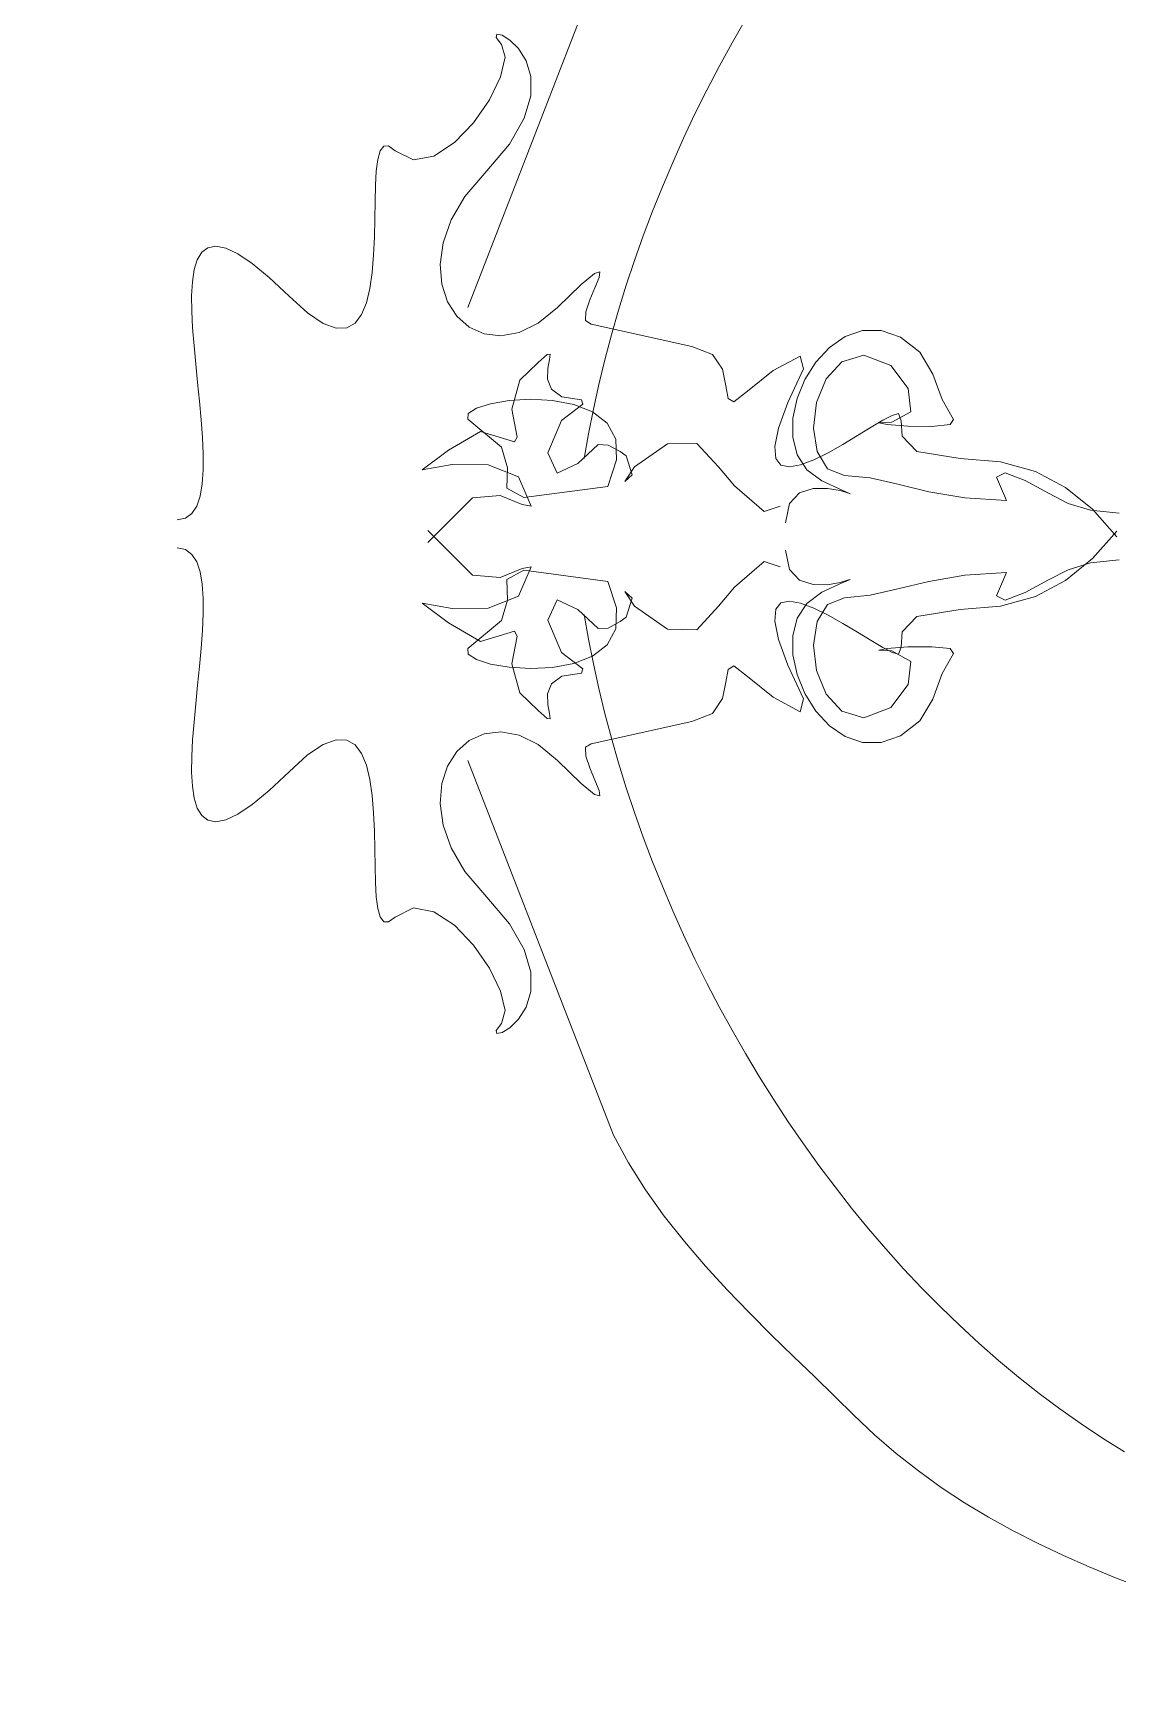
# Model space of a CAD drawing. Header units: centimetres. Extents: x -377343 to 693706, y 194584 to 813780.
# Drawn here: x 199228.9 to 199272.6, y 498018.2 to 498084.9 of the extents above; entities that cross this region are included whole.
import ezdxf

# ---------------------------------------------------------------- set-up
doc = ezdxf.new("R2010")
doc.units = ezdxf.units.CM
doc.layers.add('PIPA', color=11, linetype='Continuous')
doc.layers.add('TEXT', color=7, linetype='Continuous')

msp = doc.modelspace()

# ---------------------------------------------------------------- linework, layer by layer
at = {"layer": 'PIPA', "lineweight": 35, "extrusion": (0, 0.816497, 0.57735), "elevation": 193451.324}
msp.add_lwpolyline([(-421704.212, -325591.681), (-159560.265, -63447.734), (377343.333, -600351.331), (-158232.47, -1135927.133), (-693706.405, -600453.199), (-454216.825, -360963.619)], dxfattribs=at)
at = {"layer": 'TEXT', "color": 2, "linetype": 'Continuous', "lineweight": 13}
for p, q in [((199252.306, 498088.911), (199246.451, 498073.822)), ((199247.615, 498084.815), (199247.583, 498084.693)), ((199247.825, 498084.777), (199247.615, 498084.815)), ((199257.083, 498084.472), (199257.62, 498085.408)), ((199257.083, 498084.472), (199257.62, 498085.408)), ((199247.583, 498084.693), (199247.802, 498084.407)), ((199247.802, 498084.407), (199247.951, 498083.891)), ((199248.139, 498084.584), (199247.825, 498084.777)), ((199248.485, 498084.24), (199248.139, 498084.584)), ((199248.789, 498083.749), (199248.485, 498084.24)), ((199256.566, 498083.525), (199257.083, 498084.472)), ((199256.566, 498083.525), (199257.083, 498084.472)), ((199247.951, 498083.891), (199247.767, 498083.105)), ((199248.978, 498083.115), (199248.789, 498083.749)), ((199256.068, 498082.57), (199256.566, 498083.525)), ((199256.068, 498082.57), (199256.566, 498083.525)), ((199247.767, 498083.105), (199247.319, 498082.182)), ((199248.98, 498082.341), (199248.978, 498083.115)), ((199247.319, 498082.182), (199246.676, 498081.254)), ((199248.72, 498081.433), (199248.98, 498082.341)), ((199255.59, 498081.607), (199256.068, 498082.57)), ((199255.59, 498081.607), (199256.068, 498082.57)), ((199255.132, 498080.637), (199255.59, 498081.607)), ((199255.132, 498080.637), (199255.59, 498081.607)), ((199246.676, 498081.254), (199245.906, 498080.453)), ((199248.127, 498080.394), (199248.72, 498081.433)), ((199243.057, 498080.311), (199242.914, 498080.121)), ((199243.256, 498080.321), (199243.057, 498080.311)), ((199243.523, 498080.128), (199243.256, 498080.321)), ((199245.906, 498080.453), (199245.078, 498079.91)), ((199247.127, 498079.227), (199248.127, 498080.394)), ((199254.694, 498079.66), (199255.132, 498080.637)), ((199254.694, 498079.66), (199255.132, 498080.637)), ((199242.819, 498079.779), (199242.76, 498079.308)), ((199242.914, 498080.121), (199242.819, 498079.779)), ((199244.261, 498079.758), (199243.523, 498080.128)), ((199245.078, 498079.91), (199244.261, 498079.758)), ((199254.278, 498078.678), (199254.694, 498079.66)), ((199254.278, 498078.678), (199254.694, 498079.66)), ((199242.76, 498079.308), (199242.727, 498078.736)), ((199246.323, 498078.284), (199247.127, 498079.227)), ((199242.727, 498078.736), (199242.709, 498078.086)), ((199245.771, 498077.34), (199246.323, 498078.284)), ((199253.882, 498077.691), (199254.278, 498078.678)), ((199253.882, 498077.691), (199254.278, 498078.678)), ((199242.709, 498078.086), (199242.698, 498077.386)), ((199253.507, 498076.7), (199253.882, 498077.691)), ((199253.507, 498076.7), (199253.882, 498077.691)), ((199242.698, 498077.386), (199242.682, 498076.66)), ((199245.446, 498076.421), (199245.771, 498077.34)), ((199235.977, 498076.224), (199235.73, 498076.038)), ((199236.297, 498076.284), (199235.977, 498076.224)), ((199236.697, 498076.207), (199236.297, 498076.284)), ((199237.184, 498075.98), (199236.697, 498076.207)), ((199242.682, 498076.66), (199242.65, 498075.933)), ((199245.33, 498075.549), (199245.446, 498076.421)), ((199253.154, 498075.706), (199253.507, 498076.7)), ((199253.154, 498075.706), (199253.507, 498076.7)), ((199235.548, 498075.739), (199235.424, 498075.34)), ((199235.73, 498076.038), (199235.548, 498075.739)), ((199237.766, 498075.59), (199237.184, 498075.98)), ((199238.45, 498075.025), (199237.766, 498075.59)), ((199242.65, 498075.933), (199242.594, 498075.232)), ((199245.399, 498074.75), (199245.33, 498075.549)), ((199252.823, 498074.71), (199253.154, 498075.706)), ((199252.823, 498074.71), (199253.154, 498075.706)), ((199235.351, 498074.854), (199235.321, 498074.292)), ((199235.424, 498075.34), (199235.351, 498074.854)), ((199239.244, 498074.273), (199238.45, 498075.025)), ((199242.594, 498075.232), (199242.502, 498074.582)), ((199251.548, 498075.19), (199251.013, 498074.748)), ((199251.756, 498075.248), (199251.548, 498075.19)), ((199251.565, 498074.615), (199251.73, 498075.023)), ((199251.73, 498075.023), (199251.756, 498075.248)), ((199235.321, 498074.292), (199235.327, 498073.667)), ((199239.992, 498073.598), (199239.244, 498074.273)), ((199242.502, 498074.582), (199242.363, 498074.009)), ((199245.632, 498074.046), (199245.399, 498074.75)), ((199251.013, 498074.748), (199250.054, 498073.822)), ((199251.355, 498074.122), (199251.565, 498074.615)), ((199252.513, 498073.712), (199252.823, 498074.71)), ((199252.513, 498073.712), (199252.823, 498074.71)), ((199235.327, 498073.667), (199235.362, 498072.992)), ((199240.623, 498073.178), (199239.992, 498073.598)), ((199242.169, 498073.537), (199241.908, 498073.192)), ((199242.363, 498074.009), (199242.169, 498073.537)), ((199246.008, 498073.462), (199245.632, 498074.046)), ((199250.054, 498073.822), (199249.274, 498073.182)), ((199251.181, 498073.288), (199251.196, 498073.647)), ((199251.196, 498073.647), (199251.355, 498074.122)), ((199252.226, 498072.713), (199252.513, 498073.712)), ((199252.226, 498072.713), (199252.513, 498073.712)), ((199235.362, 498072.992), (199235.418, 498072.279)), ((199241.145, 498072.987), (199240.623, 498073.178)), ((199241.57, 498073), (199241.145, 498072.987)), ((199241.908, 498073.192), (199241.57, 498073)), ((199246.505, 498073.023), (199246.008, 498073.462)), ((199247.102, 498072.751), (199246.505, 498073.023)), ((199248.508, 498072.807), (199247.776, 498072.671)), ((199249.274, 498073.182), (199248.508, 498072.807)), ((199251.406, 498073.146), (199251.181, 498073.288)), ((199255.459, 498072.246), (199251.406, 498073.146)), ((199261.643, 498072.649), (199262.343, 498072.891)), ((199261.643, 498072.649), (199262.343, 498072.891)), ((199262.343, 498072.891), (199263.09, 498072.895)), ((199262.343, 498072.891), (199263.09, 498072.895)), ((199263.09, 498072.895), (199263.865, 498072.617)), ((199263.09, 498072.895), (199263.865, 498072.617)), ((199235.418, 498072.279), (199235.487, 498071.541)), ((199247.776, 498072.671), (199247.102, 498072.751)), ((199251.962, 498071.714), (199252.226, 498072.713)), ((199251.962, 498071.714), (199252.226, 498072.713)), ((199256.299, 498071.924), (199255.459, 498072.246)), ((199260.463, 498071.621), (199261.01, 498072.211)), ((199260.463, 498071.621), (199261.01, 498072.211)), ((199261.01, 498072.211), (199261.643, 498072.649)), ((199261.01, 498072.211), (199261.643, 498072.649)), ((199263.865, 498072.617), (199264.647, 498072.014)), ((199263.865, 498072.617), (199264.647, 498072.014)), ((199235.487, 498071.541), (199235.564, 498070.791)), ((199248.545, 498070.888), (199249.271, 498071.602)), ((199248.545, 498070.888), (199249.271, 498071.602)), ((199249.271, 498071.602), (199249.642, 498071.924)), ((199249.271, 498071.602), (199249.642, 498071.924)), ((199249.642, 498071.924), (199249.762, 498071.935)), ((199249.642, 498071.924), (199249.762, 498071.935)), ((199249.735, 498071.718), (199249.665, 498071.355)), ((199249.735, 498071.718), (199249.665, 498071.355)), ((199249.762, 498071.935), (199249.735, 498071.718)), ((199249.762, 498071.935), (199249.735, 498071.718)), ((199251.72, 498070.716), (199251.962, 498071.714)), ((199251.72, 498070.716), (199251.962, 498071.714)), ((199256.694, 498071.328), (199256.299, 498071.924)), ((199259.83, 498071.862), (199258.746, 498071.278)), ((199259.964, 498071.345), (199259.83, 498071.862)), ((199260.022, 498070.921), (199260.463, 498071.621)), ((199260.022, 498070.921), (199260.463, 498071.621)), ((199261.507, 498071.633), (199260.87, 498070.941)), ((199261.507, 498071.633), (199260.87, 498070.941)), ((199262.395, 498071.901), (199261.507, 498071.633)), ((199262.395, 498071.901), (199261.507, 498071.633)), ((199263.474, 498071.479), (199262.395, 498071.901)), ((199263.474, 498071.479), (199262.395, 498071.901)), ((199264.183, 498070.55), (199263.474, 498071.479)), ((199264.183, 498070.55), (199263.474, 498071.479)), ((199264.647, 498072.014), (199265.173, 498071.138)), ((199264.647, 498072.014), (199265.173, 498071.138)), ((199248.211, 498069.72), (199248.545, 498070.888)), ((199248.211, 498069.72), (199248.545, 498070.888)), ((199249.665, 498071.355), (199249.654, 498070.929)), ((199249.665, 498071.355), (199249.654, 498070.929)), ((199249.654, 498070.929), (199249.808, 498070.523)), ((199249.654, 498070.929), (199249.808, 498070.523)), ((199256.839, 498070.669), (199256.694, 498071.328)), ((199258.746, 498071.278), (199257.712, 498070.444)), ((199259.334, 498069.988), (199259.964, 498071.345)), ((199259.706, 498070.155), (199260.022, 498070.921)), ((199259.706, 498070.155), (199260.022, 498070.921)), ((199260.87, 498070.941), (199260.489, 498069.995)), ((199260.87, 498070.941), (199260.489, 498069.995)), ((199265.173, 498071.138), (199265.548, 498070.112)), ((199265.173, 498071.138), (199265.548, 498070.112)), ((199235.564, 498070.791), (199235.64, 498070.04)), ((199249.808, 498070.523), (199250.229, 498070.219)), ((199249.808, 498070.523), (199250.229, 498070.219)), ((199250.229, 498070.219), (199251.022, 498070.1)), ((199250.229, 498070.219), (199251.022, 498070.1)), ((199251.501, 498069.719), (199251.72, 498070.716)), ((199251.501, 498069.719), (199251.72, 498070.716)), ((199256.927, 498070.16), (199256.839, 498070.669)), ((199257.154, 498070.014), (199256.927, 498070.16)), ((199257.712, 498070.444), (199257.154, 498070.014)), ((199259.537, 498069.365), (199259.706, 498070.155)), ((199259.537, 498069.365), (199259.706, 498070.155)), ((199264.28, 498069.621), (199264.183, 498070.55)), ((199264.28, 498069.621), (199264.183, 498070.55)), ((199235.64, 498070.04), (199235.707, 498069.301)), ((199246.463, 498069.544), (199246.451, 498069.318)), ((199246.79, 498069.759), (199246.463, 498069.544)), ((199247.362, 498069.941), (199246.79, 498069.759)), ((199248.111, 498070.069), (199247.362, 498069.941)), ((199248.966, 498070.121), (199248.111, 498070.069)), ((199248.428, 498068.602), (199248.211, 498069.72)), ((199248.428, 498068.602), (199248.211, 498069.72)), ((199249.857, 498070.078), (199248.966, 498070.121)), ((199250.716, 498069.917), (199249.857, 498070.078)), ((199251.072, 498069.92), (199250.221, 498069.265)), ((199251.072, 498069.92), (199250.221, 498069.265)), ((199251.472, 498069.618), (199250.716, 498069.917)), ((199251.022, 498070.1), (199251.072, 498069.92)), ((199251.022, 498070.1), (199251.072, 498069.92)), ((199251.306, 498068.725), (199251.501, 498069.719)), ((199251.306, 498068.725), (199251.501, 498069.719)), ((199252.057, 498069.159), (199251.472, 498069.618)), ((199258.958, 498068.957), (199259.334, 498069.988)), ((199260.489, 498069.995), (199260.369, 498068.965)), ((199260.489, 498069.995), (199260.369, 498068.965)), ((199263.539, 498069.471), (199263.159, 498069.277)), ((199263.521, 498069.199), (199264.28, 498069.621)), ((199263.521, 498069.199), (199264.28, 498069.621)), ((199263.792, 498069.543), (199263.539, 498069.471)), ((199263.894, 498069.261), (199263.792, 498069.543)), ((199265.548, 498070.112), (199265.999, 498069.311)), ((199265.548, 498070.112), (199265.999, 498069.311)), ((199235.707, 498069.301), (199235.76, 498068.587)), ((199245.667, 498068.077), (199246.956, 498068.819)), ((199245.667, 498068.077), (199246.956, 498068.819)), ((199246.451, 498069.318), (199247.802, 498068.192)), ((199246.956, 498068.819), (199248.319, 498068.41)), ((199246.956, 498068.819), (199248.319, 498068.41)), ((199250.221, 498069.265), (199249.671, 498067.96)), ((199250.221, 498069.265), (199249.671, 498067.96)), ((199252.399, 498068.52), (199252.057, 498069.159)), ((199258.805, 498068.217), (199258.958, 498068.957)), ((199259.532, 498068.595), (199259.537, 498069.365)), ((199259.532, 498068.595), (199259.537, 498069.365)), ((199260.369, 498068.965), (199260.512, 498068.019)), ((199260.369, 498068.965), (199260.512, 498068.019)), ((199262.681, 498068.995), (199262.134, 498068.661)), ((199263.159, 498069.277), (199262.681, 498068.995)), ((199263.001, 498069.168), (199263.521, 498069.199)), ((199263.001, 498069.168), (199263.521, 498069.199)), ((199263.338, 498069.103), (199263.001, 498069.168)), ((199263.338, 498069.103), (199263.001, 498069.168)), ((199264.169, 498069.044), (199263.338, 498069.103)), ((199264.169, 498069.044), (199263.338, 498069.103)), ((199263.933, 498068.642), (199263.894, 498069.261)), ((199265.131, 498069.032), (199264.169, 498069.044)), ((199265.131, 498069.032), (199264.169, 498069.044)), ((199265.862, 498069.107), (199265.131, 498069.032)), ((199265.862, 498069.107), (199265.131, 498069.032)), ((199265.999, 498069.311), (199265.862, 498069.107)), ((199265.999, 498069.311), (199265.862, 498069.107)), ((199235.76, 498068.587), (199235.789, 498067.91)), ((199247.802, 498068.192), (199248.036, 498067.366)), ((199248.319, 498068.41), (199248.428, 498068.602)), ((199248.319, 498068.41), (199248.428, 498068.602)), ((199250.872, 498067.534), (199251.698, 498068.298)), ((199250.872, 498067.534), (199251.698, 498068.298)), ((199251.135, 498067.735), (199251.306, 498068.725)), ((199251.135, 498067.735), (199251.306, 498068.725)), ((199251.698, 498068.298), (199252.09, 498068.281)), ((199251.698, 498068.298), (199252.09, 498068.281)), ((199252.09, 498068.281), (199252.582, 498068.014)), ((199252.09, 498068.281), (199252.582, 498068.014)), ((199252.431, 498067.679), (199252.399, 498068.52)), ((199253.162, 498067.397), (199254.488, 498068.323)), ((199253.162, 498067.397), (199254.488, 498068.323)), ((199254.488, 498068.323), (199255.664, 498068.348)), ((199254.488, 498068.323), (199255.664, 498068.348)), ((199255.664, 498068.348), (199256.54, 498067.397)), ((199255.664, 498068.348), (199256.54, 498067.397)), ((199258.847, 498067.734), (199258.805, 498068.217)), ((199259.712, 498067.888), (199259.532, 498068.595)), ((199259.712, 498067.888), (199259.532, 498068.595)), ((199261.548, 498068.308), (199260.953, 498067.972)), ((199262.134, 498068.661), (199261.548, 498068.308)), ((199264.521, 498068.023), (199263.933, 498068.642)), ((199235.789, 498067.91), (199235.788, 498067.283)), ((199244.603, 498067.284), (199245.667, 498068.077)), ((199244.603, 498067.284), (199245.667, 498068.077)), ((199245.812, 498067.499), (199244.603, 498067.284)), ((199245.812, 498067.499), (199244.603, 498067.284)), ((199247.264, 498067.481), (199245.812, 498067.499)), ((199247.264, 498067.481), (199245.812, 498067.499)), ((199248.483, 498066.999), (199247.264, 498067.481)), ((199248.483, 498066.999), (199247.264, 498067.481)), ((199249.671, 498067.96), (199250.046, 498067.147)), ((199249.671, 498067.96), (199250.046, 498067.147)), ((199250.046, 498067.147), (199250.872, 498067.534)), ((199250.046, 498067.147), (199250.872, 498067.534)), ((199252.081, 498066.615), (199252.431, 498067.679)), ((199252.582, 498068.014), (199252.824, 498067.847)), ((199252.582, 498068.014), (199252.824, 498067.847)), ((199252.824, 498067.847), (199253.061, 498067.08)), ((199252.824, 498067.847), (199253.061, 498067.08)), ((199259.054, 498067.474), (199258.847, 498067.734)), ((199259.398, 498067.403), (199259.054, 498067.474)), ((199259.848, 498067.484), (199259.398, 498067.403)), ((199260.097, 498067.286), (199259.712, 498067.888)), ((199260.097, 498067.286), (199259.712, 498067.888)), ((199260.376, 498067.686), (199259.848, 498067.484)), ((199260.953, 498067.972), (199260.376, 498067.686)), ((199260.512, 498068.019), (199260.924, 498067.327)), ((199260.512, 498068.019), (199260.924, 498067.327)), ((199266.27, 498067.741), (199264.521, 498068.023)), ((199267.898, 498067.608), (199266.27, 498067.741)), ((199269.3, 498067.215), (199267.898, 498067.608)), ((199235.788, 498067.283), (199235.75, 498066.718)), ((199248.036, 498067.366), (199248.019, 498066.54)), ((199248.995, 498065.82), (199248.483, 498066.999)), ((199248.995, 498065.82), (199248.483, 498066.999)), ((199252.774, 498066.813), (199253.162, 498067.397)), ((199252.774, 498066.813), (199253.162, 498067.397)), ((199253.061, 498067.08), (199252.774, 498066.813)), ((199253.061, 498067.08), (199252.774, 498066.813)), ((199256.54, 498067.397), (199257.182, 498066.638)), ((199256.54, 498067.397), (199257.182, 498066.638)), ((199260.706, 498066.834), (199260.097, 498067.286)), ((199260.706, 498066.834), (199260.097, 498067.286)), ((199261.516, 498066.457), (199260.706, 498066.834)), ((199261.516, 498066.457), (199260.706, 498066.834)), ((199260.924, 498067.327), (199261.607, 498067.059)), ((199260.924, 498067.327), (199261.607, 498067.059)), ((199261.607, 498067.059), (199262.643, 498066.954)), ((199261.607, 498067.059), (199262.643, 498066.954)), ((199262.643, 498066.954), (199263.76, 498066.702)), ((199262.643, 498066.954), (199263.76, 498066.702)), ((199267.736, 498066.985), (199268.086, 498067.157)), ((199267.736, 498066.985), (199268.086, 498067.157)), ((199268.138, 498066.046), (199267.736, 498066.985)), ((199268.138, 498066.046), (199267.736, 498066.985)), ((199268.086, 498067.157), (199268.884, 498066.848)), ((199268.086, 498067.157), (199268.884, 498066.848)), ((199268.884, 498066.848), (199269.828, 498066.345)), ((199268.884, 498066.848), (199269.828, 498066.345)), ((199270.518, 498066.574), (199269.3, 498067.215)), ((199235.667, 498066.228), (199235.532, 498065.825)), ((199235.75, 498066.718), (199235.667, 498066.228)), ((199244.829, 498064.356), (199246.63, 498066.158)), ((199244.829, 498064.356), (199246.63, 498066.158)), ((199246.63, 498066.158), (199247.744, 498066.246)), ((199246.63, 498066.158), (199247.744, 498066.246)), ((199247.744, 498066.246), (199248.632, 498065.883)), ((199247.744, 498066.246), (199248.632, 498065.883)), ((199248.019, 498066.54), (199248.703, 498066.165)), ((199248.703, 498066.165), (199252.081, 498066.615)), ((199257.182, 498066.638), (199258.375, 498065.603)), ((199257.182, 498066.638), (199258.375, 498065.603)), ((199259.4, 498065.922), (199259.803, 498066.357)), ((199259.4, 498065.922), (199259.803, 498066.357)), ((199259.803, 498066.357), (199260.347, 498066.534)), ((199259.803, 498066.357), (199260.347, 498066.534)), ((199260.347, 498066.534), (199260.928, 498066.535)), ((199260.347, 498066.534), (199260.928, 498066.535)), ((199260.928, 498066.535), (199261.44, 498066.445)), ((199260.928, 498066.535), (199261.44, 498066.445)), ((199261.44, 498066.445), (199261.778, 498066.346)), ((199261.44, 498066.445), (199261.778, 498066.346)), ((199261.838, 498066.322), (199261.516, 498066.457)), ((199261.838, 498066.322), (199261.516, 498066.457)), ((199261.778, 498066.346), (199261.838, 498066.322)), ((199261.778, 498066.346), (199261.838, 498066.322)), ((199263.76, 498066.702), (199265.012, 498066.402)), ((199263.76, 498066.702), (199265.012, 498066.402)), ((199265.012, 498066.402), (199266.454, 498066.151)), ((199265.012, 498066.402), (199266.454, 498066.151)), ((199266.454, 498066.151), (199268.138, 498066.046)), ((199266.454, 498066.151), (199268.138, 498066.046)), ((199269.828, 498066.345), (199270.615, 498065.933)), ((199269.828, 498066.345), (199270.615, 498065.933)), ((199271.595, 498065.694), (199270.518, 498066.574)), ((199235.337, 498065.522), (199235.076, 498065.33)), ((199235.532, 498065.825), (199235.337, 498065.522)), ((199248.632, 498065.883), (199248.995, 498065.82)), ((199248.632, 498065.883), (199248.995, 498065.82)), ((199258.375, 498065.603), (199259.017, 498065.82)), ((199258.375, 498065.603), (199259.017, 498065.82)), ((199259.242, 498065.145), (199259.4, 498065.922)), ((199259.242, 498065.145), (199259.4, 498065.922)), ((199270.615, 498065.933), (199271.522, 498065.652)), ((199270.615, 498065.933), (199271.522, 498065.652)), ((199271.522, 498065.652), (199272.671, 498065.541)), ((199271.522, 498065.652), (199272.671, 498065.541)), ((199272.576, 498064.588), (199271.595, 498065.694)), ((199235.076, 498065.33), (199234.74, 498065.264)), ((199244.829, 498064.837), (199246.63, 498063.035)), ((199244.829, 498064.837), (199246.63, 498063.035)), ((199272.576, 498064.813), (199271.595, 498063.707)), ((199235.076, 498064.071), (199234.74, 498064.138)), ((199235.337, 498063.88), (199235.076, 498064.071)), ((199235.532, 498063.577), (199235.337, 498063.88)), ((199235.667, 498063.174), (199235.532, 498063.577)), ((199257.182, 498062.555), (199258.375, 498063.59)), ((199257.182, 498062.555), (199258.375, 498063.59)), ((199258.375, 498063.59), (199259.017, 498063.373)), ((199258.375, 498063.59), (199259.017, 498063.373)), ((199259.242, 498064.049), (199259.4, 498063.271)), ((199259.242, 498064.049), (199259.4, 498063.271)), ((199271.595, 498063.707), (199270.518, 498062.828)), ((199270.615, 498063.26), (199271.522, 498063.542)), ((199270.615, 498063.26), (199271.522, 498063.542)), ((199271.522, 498063.542), (199272.671, 498063.653)), ((199271.522, 498063.542), (199272.671, 498063.653)), ((199235.75, 498062.684), (199235.667, 498063.174)), ((199246.63, 498063.035), (199247.744, 498062.947)), ((199246.63, 498063.035), (199247.744, 498062.947)), ((199247.744, 498062.947), (199248.632, 498063.31)), ((199247.744, 498062.947), (199248.632, 498063.31)), ((199248.019, 498062.862), (199248.703, 498063.237)), ((199248.036, 498062.036), (199248.019, 498062.862)), ((199248.995, 498063.373), (199248.483, 498062.194)), ((199248.995, 498063.373), (199248.483, 498062.194)), ((199248.632, 498063.31), (199248.995, 498063.373)), ((199248.632, 498063.31), (199248.995, 498063.373)), ((199248.703, 498063.237), (199252.081, 498062.787)), ((199259.4, 498063.271), (199259.803, 498062.836)), ((199259.4, 498063.271), (199259.803, 498062.836)), ((199259.803, 498062.836), (199260.347, 498062.66)), ((199259.803, 498062.836), (199260.347, 498062.66)), ((199261.44, 498062.749), (199261.778, 498062.847)), ((199261.44, 498062.749), (199261.778, 498062.847)), ((199261.838, 498062.871), (199261.516, 498062.736)), ((199261.838, 498062.871), (199261.516, 498062.736)), ((199261.778, 498062.847), (199261.838, 498062.871)), ((199261.778, 498062.847), (199261.838, 498062.871)), ((199265.012, 498062.791), (199266.454, 498063.042)), ((199265.012, 498062.791), (199266.454, 498063.042)), ((199266.454, 498063.042), (199268.138, 498063.148)), ((199266.454, 498063.042), (199268.138, 498063.148)), ((199268.138, 498063.148), (199267.736, 498062.208)), ((199268.138, 498063.148), (199267.736, 498062.208)), ((199268.884, 498062.345), (199269.828, 498062.849)), ((199268.884, 498062.345), (199269.828, 498062.849)), ((199270.518, 498062.828), (199269.3, 498062.187)), ((199269.828, 498062.849), (199270.615, 498063.26)), ((199269.828, 498062.849), (199270.615, 498063.26)), ((199235.788, 498062.119), (199235.75, 498062.684)), ((199248.483, 498062.194), (199247.264, 498061.712)), ((199248.483, 498062.194), (199247.264, 498061.712)), ((199252.081, 498062.787), (199252.431, 498061.723)), ((199253.061, 498062.113), (199252.774, 498062.38)), ((199252.774, 498062.38), (199253.162, 498061.796)), ((199253.061, 498062.113), (199252.774, 498062.38)), ((199252.774, 498062.38), (199253.162, 498061.796)), ((199256.54, 498061.796), (199257.182, 498062.555)), ((199256.54, 498061.796), (199257.182, 498062.555)), ((199260.706, 498062.359), (199260.097, 498061.907)), ((199260.706, 498062.359), (199260.097, 498061.907)), ((199260.347, 498062.66), (199260.928, 498062.658)), ((199260.347, 498062.66), (199260.928, 498062.658)), ((199261.516, 498062.736), (199260.706, 498062.359)), ((199261.516, 498062.736), (199260.706, 498062.359)), ((199260.928, 498062.658), (199261.44, 498062.749)), ((199260.928, 498062.658), (199261.44, 498062.749)), ((199261.607, 498062.134), (199262.643, 498062.24)), ((199261.607, 498062.134), (199262.643, 498062.24)), ((199262.643, 498062.24), (199263.76, 498062.491)), ((199262.643, 498062.24), (199263.76, 498062.491)), ((199263.76, 498062.491), (199265.012, 498062.791)), ((199263.76, 498062.491), (199265.012, 498062.791)), ((199267.736, 498062.208), (199268.086, 498062.036)), ((199267.736, 498062.208), (199268.086, 498062.036)), ((199269.3, 498062.187), (199267.898, 498061.794)), ((199268.086, 498062.036), (199268.884, 498062.345)), ((199268.086, 498062.036), (199268.884, 498062.345)), ((199235.76, 498060.815), (199235.789, 498061.492)), ((199235.789, 498061.492), (199235.788, 498062.119)), ((199245.812, 498061.694), (199244.603, 498061.909)), ((199244.603, 498061.909), (199245.667, 498061.117)), ((199245.812, 498061.694), (199244.603, 498061.909)), ((199244.603, 498061.909), (199245.667, 498061.117)), ((199247.264, 498061.712), (199245.812, 498061.694)), ((199247.264, 498061.712), (199245.812, 498061.694)), ((199247.802, 498061.21), (199248.036, 498062.036)), ((199249.671, 498061.233), (199250.046, 498062.047)), ((199249.671, 498061.233), (199250.046, 498062.047)), ((199250.046, 498062.047), (199250.872, 498061.659)), ((199250.046, 498062.047), (199250.872, 498061.659)), ((199250.872, 498061.659), (199251.698, 498060.896)), ((199250.872, 498061.659), (199251.698, 498060.896)), ((199252.431, 498061.723), (199252.399, 498060.882)), ((199252.824, 498061.346), (199253.061, 498062.113)), ((199252.824, 498061.346), (199253.061, 498062.113)), ((199253.162, 498061.796), (199254.488, 498060.871)), ((199253.162, 498061.796), (199254.488, 498060.871)), ((199255.664, 498060.846), (199256.54, 498061.796)), ((199255.664, 498060.846), (199256.54, 498061.796)), ((199258.847, 498061.667), (199258.805, 498061.185)), ((199259.054, 498061.927), (199258.847, 498061.667)), ((199259.398, 498061.999), (199259.054, 498061.927)), ((199259.848, 498061.917), (199259.398, 498061.999)), ((199260.097, 498061.907), (199259.712, 498061.305)), ((199260.097, 498061.907), (199259.712, 498061.305)), ((199260.376, 498061.716), (199259.848, 498061.917)), ((199260.953, 498061.43), (199260.376, 498061.716)), ((199260.512, 498061.174), (199260.924, 498061.866)), ((199260.512, 498061.174), (199260.924, 498061.866)), ((199260.924, 498061.866), (199261.607, 498062.134)), ((199260.924, 498061.866), (199261.607, 498062.134)), ((199266.27, 498061.66), (199264.521, 498061.379)), ((199267.898, 498061.794), (199266.27, 498061.66)), ((199235.707, 498060.101), (199235.76, 498060.815)), ((199245.667, 498061.117), (199246.956, 498060.374)), ((199245.667, 498061.117), (199246.956, 498060.374)), ((199246.451, 498060.084), (199247.802, 498061.21)), ((199250.221, 498059.928), (199249.671, 498061.233)), ((199250.221, 498059.928), (199249.671, 498061.233)), ((199251.135, 498061.459), (199251.306, 498060.468)), ((199251.135, 498061.459), (199251.306, 498060.468)), ((199251.698, 498060.896), (199252.09, 498060.912)), ((199251.698, 498060.896), (199252.09, 498060.912)), ((199252.399, 498060.882), (199252.057, 498060.242)), ((199252.09, 498060.912), (199252.582, 498061.179)), ((199252.09, 498060.912), (199252.582, 498061.179)), ((199252.582, 498061.179), (199252.824, 498061.346)), ((199252.582, 498061.179), (199252.824, 498061.346)), ((199254.488, 498060.871), (199255.664, 498060.846)), ((199254.488, 498060.871), (199255.664, 498060.846)), ((199258.805, 498061.185), (199258.958, 498060.445)), ((199259.712, 498061.305), (199259.532, 498060.598)), ((199259.712, 498061.305), (199259.532, 498060.598)), ((199260.369, 498060.228), (199260.512, 498061.174)), ((199260.369, 498060.228), (199260.512, 498061.174)), ((199261.548, 498061.093), (199260.953, 498061.43)), ((199262.134, 498060.741), (199261.548, 498061.093)), ((199264.521, 498061.379), (199263.933, 498060.76)), ((199246.956, 498060.374), (199248.319, 498060.783)), ((199246.956, 498060.374), (199248.319, 498060.783)), ((199248.428, 498060.591), (199248.211, 498059.473)), ((199248.428, 498060.591), (199248.211, 498059.473)), ((199248.319, 498060.783), (199248.428, 498060.591)), ((199248.319, 498060.783), (199248.428, 498060.591)), ((199251.306, 498060.468), (199251.501, 498059.474)), ((199251.306, 498060.468), (199251.501, 498059.474)), ((199252.057, 498060.242), (199251.472, 498059.784)), ((199258.958, 498060.445), (199259.334, 498059.414)), ((199259.532, 498060.598), (199259.537, 498059.828)), ((199259.532, 498060.598), (199259.537, 498059.828)), ((199260.489, 498059.198), (199260.369, 498060.228)), ((199260.489, 498059.198), (199260.369, 498060.228)), ((199262.681, 498060.406), (199262.134, 498060.741)), ((199263.159, 498060.125), (199262.681, 498060.406)), ((199264.169, 498060.15), (199263.338, 498060.091)), ((199264.169, 498060.15), (199263.338, 498060.091)), ((199263.894, 498060.14), (199263.792, 498059.859)), ((199263.933, 498060.76), (199263.894, 498060.14)), ((199265.131, 498060.162), (199264.169, 498060.15)), ((199265.131, 498060.162), (199264.169, 498060.15)), ((199265.862, 498060.086), (199265.131, 498060.162)), ((199265.862, 498060.086), (199265.131, 498060.162)), ((199235.64, 498059.362), (199235.707, 498060.101)), ((199246.463, 498059.858), (199246.451, 498060.084)), ((199246.79, 498059.643), (199246.463, 498059.858)), ((199247.362, 498059.461), (199246.79, 498059.643)), ((199248.211, 498059.473), (199248.545, 498058.306)), ((199248.211, 498059.473), (199248.545, 498058.306)), ((199250.716, 498059.485), (199249.857, 498059.324)), ((199251.072, 498059.273), (199250.221, 498059.928)), ((199251.072, 498059.273), (199250.221, 498059.928)), ((199251.472, 498059.784), (199250.716, 498059.485)), ((199251.501, 498059.474), (199251.72, 498058.477)), ((199251.501, 498059.474), (199251.72, 498058.477)), ((199259.537, 498059.828), (199259.706, 498059.039)), ((199259.537, 498059.828), (199259.706, 498059.039)), ((199263.338, 498060.091), (199263.001, 498060.025)), ((199263.338, 498060.091), (199263.001, 498060.025)), ((199263.001, 498060.025), (199263.521, 498059.995)), ((199263.001, 498060.025), (199263.521, 498059.995)), ((199263.539, 498059.931), (199263.159, 498060.125)), ((199263.521, 498059.995), (199264.28, 498059.572)), ((199263.521, 498059.995), (199264.28, 498059.572)), ((199263.792, 498059.859), (199263.539, 498059.931)), ((199264.28, 498059.572), (199264.183, 498058.643)), ((199264.28, 498059.572), (199264.183, 498058.643)), ((199265.548, 498059.081), (199265.999, 498059.882)), ((199265.548, 498059.081), (199265.999, 498059.882)), ((199265.999, 498059.882), (199265.862, 498060.086)), ((199265.999, 498059.882), (199265.862, 498060.086)), ((199235.564, 498058.611), (199235.64, 498059.362)), ((199248.111, 498059.333), (199247.362, 498059.461)), ((199248.966, 498059.281), (199248.111, 498059.333)), ((199249.857, 498059.324), (199248.966, 498059.281)), ((199249.808, 498058.67), (199250.229, 498058.974)), ((199249.808, 498058.67), (199250.229, 498058.974)), ((199250.229, 498058.974), (199251.022, 498059.094)), ((199250.229, 498058.974), (199251.022, 498059.094)), ((199251.022, 498059.094), (199251.072, 498059.273)), ((199251.022, 498059.094), (199251.072, 498059.273)), ((199256.927, 498059.242), (199256.839, 498058.733)), ((199257.154, 498059.388), (199256.927, 498059.242)), ((199257.712, 498058.958), (199257.154, 498059.388)), ((199258.746, 498058.124), (199257.712, 498058.958)), ((199259.334, 498059.414), (199259.964, 498058.057)), ((199259.706, 498059.039), (199260.022, 498058.272)), ((199259.706, 498059.039), (199260.022, 498058.272)), ((199260.87, 498058.252), (199260.489, 498059.198)), ((199260.87, 498058.252), (199260.489, 498059.198)), ((199265.173, 498058.055), (199265.548, 498059.081)), ((199265.173, 498058.055), (199265.548, 498059.081)), ((199235.487, 498057.86), (199235.564, 498058.611)), ((199248.545, 498058.306), (199249.271, 498057.591)), ((199248.545, 498058.306), (199249.271, 498057.591)), ((199249.654, 498058.264), (199249.808, 498058.67)), ((199249.654, 498058.264), (199249.808, 498058.67)), ((199249.665, 498057.838), (199249.654, 498058.264)), ((199249.665, 498057.838), (199249.654, 498058.264)), ((199251.72, 498058.477), (199251.962, 498057.479)), ((199251.72, 498058.477), (199251.962, 498057.479)), ((199256.839, 498058.733), (199256.694, 498058.074)), ((199260.022, 498058.272), (199260.463, 498057.573)), ((199260.022, 498058.272), (199260.463, 498057.573)), ((199261.507, 498057.56), (199260.87, 498058.252)), ((199261.507, 498057.56), (199260.87, 498058.252)), ((199264.183, 498058.643), (199263.474, 498057.714)), ((199264.183, 498058.643), (199263.474, 498057.714)), ((199235.418, 498057.122), (199235.487, 498057.86)), ((199249.271, 498057.591), (199249.642, 498057.27)), ((199249.271, 498057.591), (199249.642, 498057.27)), ((199249.735, 498057.476), (199249.665, 498057.838)), ((199249.735, 498057.476), (199249.665, 498057.838)), ((199249.762, 498057.259), (199249.735, 498057.476)), ((199249.762, 498057.259), (199249.735, 498057.476)), ((199251.962, 498057.479), (199252.226, 498056.481)), ((199251.962, 498057.479), (199252.226, 498056.481)), ((199256.299, 498057.477), (199255.459, 498057.156)), ((199256.694, 498058.074), (199256.299, 498057.477)), ((199259.83, 498057.54), (199258.746, 498058.124)), ((199259.964, 498058.057), (199259.83, 498057.54)), ((199260.463, 498057.573), (199261.01, 498056.982)), ((199260.463, 498057.573), (199261.01, 498056.982)), ((199262.395, 498057.292), (199261.507, 498057.56)), ((199262.395, 498057.292), (199261.507, 498057.56)), ((199263.474, 498057.714), (199262.395, 498057.292)), ((199263.474, 498057.714), (199262.395, 498057.292)), ((199264.647, 498057.18), (199265.173, 498058.055)), ((199264.647, 498057.18), (199265.173, 498058.055)), ((199235.362, 498056.41), (199235.418, 498057.122)), ((199249.642, 498057.27), (199249.762, 498057.259)), ((199249.642, 498057.27), (199249.762, 498057.259)), ((199255.459, 498057.156), (199251.406, 498056.255)), ((199261.01, 498056.982), (199261.643, 498056.544)), ((199261.01, 498056.982), (199261.643, 498056.544)), ((199263.865, 498056.577), (199264.647, 498057.18)), ((199263.865, 498056.577), (199264.647, 498057.18)), ((199235.327, 498055.735), (199235.362, 498056.41)), ((199240.623, 498056.224), (199239.992, 498055.804)), ((199241.145, 498056.415), (199240.623, 498056.224)), ((199241.57, 498056.401), (199241.145, 498056.415)), ((199241.908, 498056.21), (199241.57, 498056.401)), ((199242.169, 498055.865), (199241.908, 498056.21)), ((199246.505, 498056.379), (199246.008, 498055.94)), ((199247.102, 498056.651), (199246.505, 498056.379)), ((199247.776, 498056.731), (199247.102, 498056.651)), ((199248.508, 498056.595), (199247.776, 498056.731)), ((199249.274, 498056.219), (199248.508, 498056.595)), ((199250.054, 498055.58), (199249.274, 498056.219)), ((199251.406, 498056.255), (199251.181, 498056.114)), ((199252.226, 498056.481), (199252.513, 498055.482)), ((199252.226, 498056.481), (199252.513, 498055.482)), ((199261.643, 498056.544), (199262.343, 498056.302)), ((199261.643, 498056.544), (199262.343, 498056.302)), ((199262.343, 498056.302), (199263.09, 498056.299)), ((199262.343, 498056.302), (199263.09, 498056.299)), ((199263.09, 498056.299), (199263.865, 498056.577)), ((199263.09, 498056.299), (199263.865, 498056.577)), ((199235.321, 498055.11), (199235.327, 498055.735)), ((199239.992, 498055.804), (199239.244, 498055.129)), ((199242.363, 498055.393), (199242.169, 498055.865)), ((199246.008, 498055.94), (199245.632, 498055.356)), ((199252.306, 498040.491), (199246.451, 498055.58)), ((199251.013, 498054.654), (199250.054, 498055.58)), ((199251.181, 498056.114), (199251.196, 498055.755)), ((199251.196, 498055.755), (199251.355, 498055.279)), ((199252.513, 498055.482), (199252.823, 498054.484)), ((199252.513, 498055.482), (199252.823, 498054.484)), ((199235.351, 498054.548), (199235.321, 498055.11)), ((199239.244, 498055.129), (199238.45, 498054.377)), ((199242.502, 498054.819), (199242.363, 498055.393)), ((199242.594, 498054.169), (199242.502, 498054.819)), ((199245.632, 498055.356), (199245.399, 498054.652)), ((199251.355, 498055.279), (199251.565, 498054.787)), ((199235.424, 498054.062), (199235.351, 498054.548)), ((199238.45, 498054.377), (199237.766, 498053.811)), ((199242.65, 498053.468), (199242.594, 498054.169)), ((199245.399, 498054.652), (199245.33, 498053.853)), ((199251.548, 498054.212), (199251.013, 498054.654)), ((199251.756, 498054.153), (199251.548, 498054.212)), ((199251.565, 498054.787), (199251.73, 498054.379)), ((199251.73, 498054.379), (199251.756, 498054.153)), ((199252.823, 498054.484), (199253.154, 498053.487)), ((199252.823, 498054.484), (199253.154, 498053.487)), ((199235.548, 498053.663), (199235.424, 498054.062)), ((199235.73, 498053.364), (199235.548, 498053.663)), ((199237.766, 498053.811), (199237.184, 498053.422)), ((199245.33, 498053.853), (199245.446, 498052.981)), ((199253.154, 498053.487), (199253.507, 498052.493)), ((199253.154, 498053.487), (199253.507, 498052.493)), ((199235.977, 498053.178), (199235.73, 498053.364)), ((199236.297, 498053.117), (199235.977, 498053.178)), ((199236.697, 498053.194), (199236.297, 498053.117)), ((199237.184, 498053.422), (199236.697, 498053.194)), ((199242.682, 498052.742), (199242.65, 498053.468)), ((199245.446, 498052.981), (199245.771, 498052.062)), ((199242.698, 498052.016), (199242.682, 498052.742)), ((199253.507, 498052.493), (199253.882, 498051.502)), ((199253.507, 498052.493), (199253.882, 498051.502)), ((199242.709, 498051.316), (199242.698, 498052.016)), ((199245.771, 498052.062), (199246.323, 498051.118)), ((199253.882, 498051.502), (199254.278, 498050.515)), ((199253.882, 498051.502), (199254.278, 498050.515)), ((199242.727, 498050.666), (199242.709, 498051.316)), ((199246.323, 498051.118), (199247.127, 498050.175)), ((199242.76, 498050.094), (199242.727, 498050.666)), ((199247.127, 498050.175), (199248.127, 498049.008)), ((199254.278, 498050.515), (199254.694, 498049.533)), ((199254.278, 498050.515), (199254.694, 498049.533)), ((199242.819, 498049.623), (199242.76, 498050.094)), ((199242.914, 498049.281), (199242.819, 498049.623)), ((199244.261, 498049.644), (199243.523, 498049.274)), ((199245.078, 498049.492), (199244.261, 498049.644)), ((199245.906, 498048.949), (199245.078, 498049.492)), ((199254.694, 498049.533), (199255.132, 498048.556)), ((199254.694, 498049.533), (199255.132, 498048.556)), ((199243.057, 498049.091), (199242.914, 498049.281)), ((199243.256, 498049.08), (199243.057, 498049.091)), ((199243.523, 498049.274), (199243.256, 498049.08)), ((199246.676, 498048.148), (199245.906, 498048.949)), ((199248.127, 498049.008), (199248.72, 498047.969)), ((199247.319, 498047.22), (199246.676, 498048.148)), ((199255.132, 498048.556), (199255.59, 498047.586)), ((199255.132, 498048.556), (199255.59, 498047.586)), ((199248.72, 498047.969), (199248.98, 498047.06)), ((199255.59, 498047.586), (199256.068, 498046.623)), ((199255.59, 498047.586), (199256.068, 498046.623)), ((199247.767, 498046.297), (199247.319, 498047.22)), ((199248.98, 498047.06), (199248.978, 498046.287)), ((199247.951, 498045.511), (199247.767, 498046.297)), ((199248.978, 498046.287), (199248.789, 498045.653)), ((199256.068, 498046.623), (199256.566, 498045.668)), ((199256.068, 498046.623), (199256.566, 498045.668)), ((199247.802, 498044.995), (199247.951, 498045.511)), ((199248.789, 498045.653), (199248.485, 498045.161)), ((199256.566, 498045.668), (199257.083, 498044.722)), ((199256.566, 498045.668), (199257.083, 498044.722)), ((199247.583, 498044.709), (199247.802, 498044.995)), ((199248.139, 498044.817), (199247.825, 498044.625)), ((199248.485, 498045.161), (199248.139, 498044.817)), ((199247.615, 498044.587), (199247.583, 498044.709)), ((199247.825, 498044.625), (199247.615, 498044.587)), ((199257.083, 498044.722), (199257.62, 498043.785)), ((199257.083, 498044.722), (199257.62, 498043.785)), ((199257.62, 498043.785), (199258.176, 498042.859)), ((199257.62, 498043.785), (199258.176, 498042.859)), ((199258.176, 498042.859), (199258.751, 498041.943)), ((199258.176, 498042.859), (199258.751, 498041.943)), ((199258.751, 498041.943), (199259.344, 498041.04)), ((199258.751, 498041.943), (199259.344, 498041.04)), ((199259.344, 498041.04), (199259.956, 498040.15)), ((199259.344, 498041.04), (199259.956, 498040.15)), ((199252.914, 498039.379), (199252.306, 498040.491)), ((199259.956, 498040.15), (199260.585, 498039.273)), ((199259.956, 498040.15), (199260.585, 498039.273)), ((199253.602, 498038.296), (199252.914, 498039.379)), ((199260.585, 498039.273), (199261.233, 498038.411)), ((199260.585, 498039.273), (199261.233, 498038.411)), ((199254.358, 498037.243), (199253.602, 498038.296)), ((199261.233, 498038.411), (199261.897, 498037.563)), ((199261.233, 498038.411), (199261.897, 498037.563)), ((199261.897, 498037.563), (199262.579, 498036.732)), ((199261.897, 498037.563), (199262.579, 498036.732)), ((199255.167, 498036.22), (199254.358, 498037.243)), ((199256.018, 498035.228), (199255.167, 498036.22)), ((199262.579, 498036.732), (199263.278, 498035.918)), ((199262.579, 498036.732), (199263.278, 498035.918)), ((199263.278, 498035.918), (199263.994, 498035.121)), ((199263.278, 498035.918), (199263.994, 498035.121)), ((199256.895, 498034.269), (199256.018, 498035.228)), ((199263.994, 498035.121), (199264.726, 498034.342)), ((199263.994, 498035.121), (199264.726, 498034.342)), ((199257.787, 498033.342), (199256.895, 498034.269)), ((199264.726, 498034.342), (199265.474, 498033.583)), ((199264.726, 498034.342), (199265.474, 498033.583)), ((199265.474, 498033.583), (199266.238, 498032.843)), ((199265.474, 498033.583), (199266.238, 498032.843)), ((199258.679, 498032.45), (199257.787, 498033.342)), ((199266.238, 498032.843), (199267.017, 498032.125)), ((199266.238, 498032.843), (199267.017, 498032.125)), ((199259.559, 498031.591), (199258.679, 498032.45)), ((199260.413, 498030.768), (199259.559, 498031.591)), ((199267.017, 498032.125), (199267.812, 498031.428)), ((199267.017, 498032.125), (199267.812, 498031.428)), ((199267.812, 498031.428), (199268.622, 498030.753)), ((199267.812, 498031.428), (199268.622, 498030.753)), ((199261.228, 498029.98), (199260.413, 498030.768)), ((199268.622, 498030.753), (199269.447, 498030.102)), ((199268.622, 498030.753), (199269.447, 498030.102)), ((199261.991, 498029.23), (199261.228, 498029.98)), ((199269.447, 498030.102), (199270.286, 498029.474)), ((199269.447, 498030.102), (199270.286, 498029.474)), ((199270.286, 498029.474), (199271.139, 498028.872)), ((199270.286, 498029.474), (199271.139, 498028.872)), ((199262.828, 498028.432), (199261.991, 498029.23)), ((199271.139, 498028.872), (199272.007, 498028.294)), ((199271.139, 498028.872), (199272.007, 498028.294)), ((199263.695, 498027.684), (199262.828, 498028.432)), ((199272.007, 498028.294), (199272.888, 498027.744)), ((199272.007, 498028.294), (199272.888, 498027.744)), ((199264.589, 498026.98), (199263.695, 498027.684)), ((199265.508, 498026.32), (199264.589, 498026.98)), ((199266.452, 498025.7), (199265.508, 498026.32)), ((199267.417, 498025.118), (199266.452, 498025.7)), ((199268.404, 498024.572), (199267.417, 498025.118)), ((199269.409, 498024.057), (199268.404, 498024.572)), ((199270.432, 498023.572), (199269.409, 498024.057)), ((199271.471, 498023.115), (199270.432, 498023.572)), ((199272.523, 498022.682), (199271.471, 498023.115)), ((199273.588, 498022.27), (199272.523, 498022.682))]:
    msp.add_line(p, q, dxfattribs=at)

doc.saveas('drawing.dxf')
